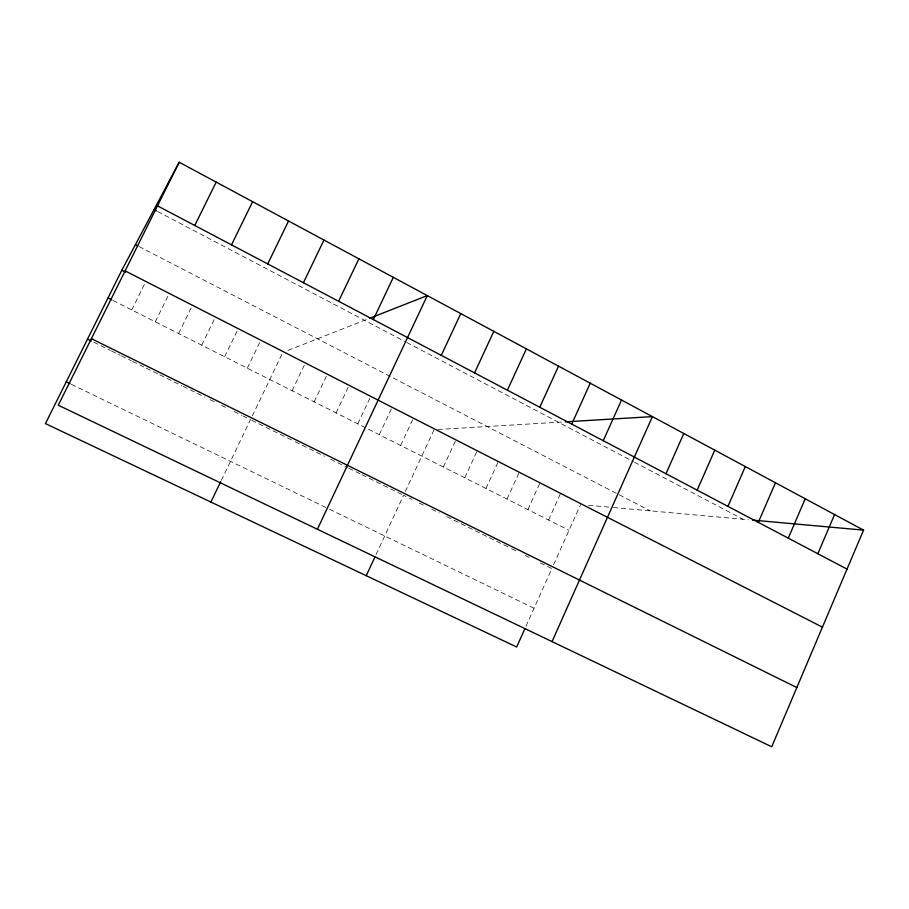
<?xml version="1.0" encoding="UTF-8"?>
<svg xmlns="http://www.w3.org/2000/svg" width="909" height="909" viewBox="0 0 909 909"><rect width="100%" height="100%" fill="white"/><g stroke="black" fill="none" stroke-linecap="round" stroke-linejoin="round"><path stroke-width="0.68" stroke-dasharray="4.54 3.41" d="M525.959 626.301L551.865 568.579L539.73 562.58M553.592 564.75L580.601 504.575M548.547 520.005L560.205 494.155M527.879 509.585L539.639 483.645M507.029 499.075L518.88 473.044M485.997 488.474L497.95 462.363M464.783 477.782L476.839 451.568M443.376 466.999L455.523 440.695M376.065 554.558L403.573 495.303L412.038 499.484M405.289 491.621L434.036 429.718M400.63 445.455L412.993 418.969M379.303 434.695L391.756 408.118M357.782 423.855L370.349 397.188M336.069 412.913L348.738 386.155M314.173 401.88L326.945 375.019M292.084 390.745L304.969 363.793M221.319 480.384L250.498 419.663L242.942 415.936M252.304 415.89L282.779 352.465M247.305 368.168L260.406 341.034M224.614 356.737L237.828 329.501M201.707 345.193L215.035 317.866M178.607 333.546L192.049 306.128M155.291 321.797L168.847 294.277M131.76 309.935L145.44 282.324M287.983 350.419L367.122 319.275M438.024 429.468L563.932 421.924M588.487 505.279L609.598 507.188M613.382 507.529L748.368 519.721M71.322 384.314L328.263 508.654M329.478 509.233L534.06 608.246M93.809 342.238L110.182 350.329M111.443 350.954L120.181 355.271M121.42 355.885L131.407 360.816M132.657 361.43L145.042 367.554M146.269 368.168L158.643 374.269M159.859 374.883L181.914 385.78M183.129 386.37L204.98 397.176M210.059 399.687L216.41 402.823M221.489 405.334L227.841 408.471M234.136 411.584L241.68 415.311M251.748 420.276L292.732 440.535M295.209 441.751L324.547 456.25M330.626 459.261L347.556 467.624M348.761 468.215L354.783 471.192M355.976 471.782L360.793 474.168M362.066 474.793L382.28 484.781M383.53 485.406L402.323 494.689M419.288 503.063L425.332 506.052M431.673 509.188L439.274 512.949M446.887 516.71L488.19 537.117M489.428 537.73L510.426 548.104M511.653 548.706L517.778 551.729M525.118 555.365L531.242 558.387M113.011 300.481L569.034 530.333M139.066 246.555L618.018 494.189M619.222 494.814L650.253 510.858M157.757 211.581L405.528 341.841M406.755 342.488L633.278 461.579M634.482 462.215L742.948 519.232"/><path stroke-width="1.36" d="M863.55 530.129L771.73 746.778L58.29 405.221L179.198 162.222L863.55 530.129L752.436 520.084M817.839 553.74L834.576 514.539M788.273 538.162L805.215 498.757M758.311 522.368L775.457 482.77M727.939 506.381L745.312 466.556M697.169 490.167L714.758 450.137M665.979 473.737L683.795 433.491M552.036 641.606L652.401 416.617L565.296 421.844M603.258 440.683L621.529 400.017M524.8 628.892L516.664 647.003L45.45 423.617L121.806 270.257L179.198 162.222M571.727 424.083L590.236 383.2M539.776 407.255L558.524 366.145M507.392 390.188L526.391 348.863M366.247 575.692L374.917 557.047M474.566 372.895L493.803 331.353M441.285 355.362L460.772 313.594M317.389 529.265L427.287 295.595L369.713 318.252M373.315 319.559L393.324 277.336M338.614 301.277L358.896 258.826M210.911 502.052L220.705 481.656M303.424 282.733L323.968 240.056M267.723 263.928L288.551 221.012M231.511 244.851L252.622 201.696M194.765 225.489L216.183 182.107M66.243 381.848L70.05 383.689M87.514 339.137L91.298 341M91.4 338.671L796.818 687.556M108.012 297.97L111.762 299.856M121.806 270.257L125.544 272.155M125.135 270.882L822.429 627.153M135.407 244.669L137.838 245.93M157.496 205.854L847.029 569.114M154.019 209.615L156.518 210.933"/></g></svg>
